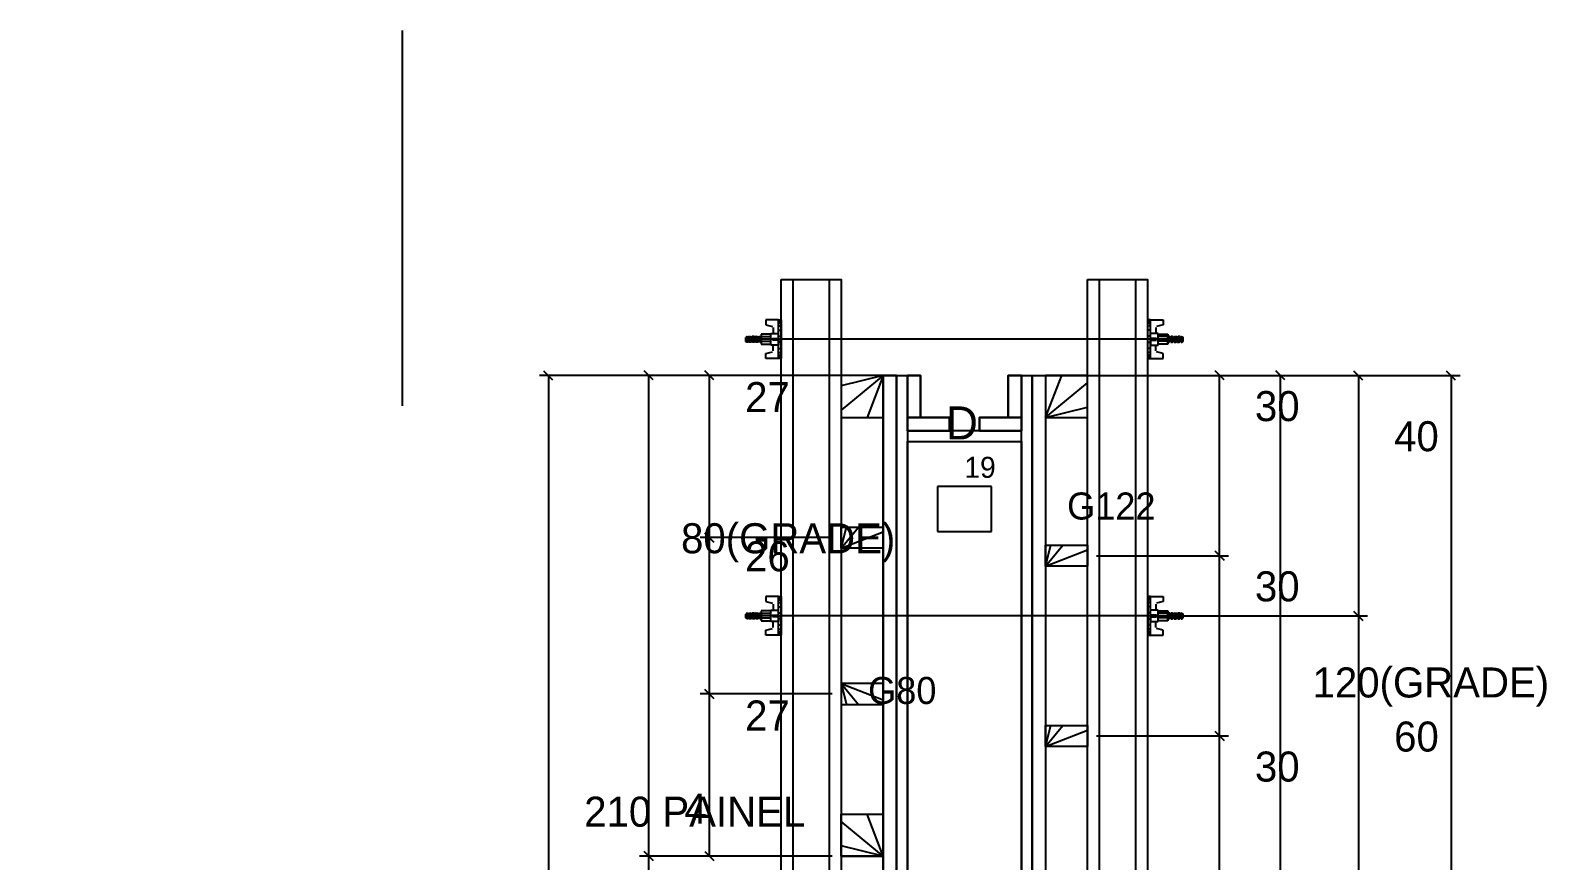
# Model space of a CAD drawing. Header units: metres. Extents: x 3191 to 9000, y 7740 to 9619.
# Drawn here: x 6587 to 7092, y 9342 to 9619 of the extents above; entities that cross this region are included whole.
import ezdxf

# ---------------------------------------------------------------- set-up
doc = ezdxf.new("R2010")
doc.units = ezdxf.units.M

msp = doc.modelspace()

# ---------------------------------------------------------------- linework, layer by layer
at = {"layer": 'CHAPA', "color": 1}
for points in [[(6878.94, 9503.94), (6878.94, 9083.94), (6875.34, 9083.94), (6875.34, 9503.94), (6878.94, 9503.94)], [(6920.54, 9023.94), (6916.94, 9023.94), (6916.94, 9503.94), (6920.54, 9503.94), (6920.54, 9023.94)], [(6916.94, 9481.94), (6916.94, 9485.54), (6878.94, 9485.54), (6878.94, 9481.94), (6916.94, 9481.94)]]:
    msp.add_lwpolyline(points, dxfattribs=at)
at = {"layer": 'CONCRETO', "color": 2}
msp.add_lwpolyline([(6586.94, 9045.94), (6586.94, 9083.94), (6878.94, 9083.94), (6878.94, 9481.94), (6916.94, 9481.94), (6916.94, 9045.94), (6586.94, 9045.94)], dxfattribs=at)
at = {"layer": 'COTA', "color": 241}
for p, q in [((6867.94, 9503.94), (6756.45, 9503.94)), ((6759.45, 9503.94), (6759.45, 9083.94)), ((6853.94, 9503.96), (6789.81, 9503.96)), ((6792.81, 9343.96), (6792.81, 9503.96)), ((6853.94, 9503.96), (6810, 9503.96)), ((6813, 9503.96), (6813, 9449.96)), ((6919.94, 9503.94), (7062.96, 9503.94)), ((6941.92, 9503.95), (7006.07, 9503.95)), ((6941.94, 9503.95), (6985.88, 9503.95)), ((6941.94, 9503.94), (7032.12, 9503.94)), ((6982.88, 9443.96), (6982.88, 9503.95)), ((7003.07, 9503.95), (7003.07, 9263.96)), ((7029.12, 9503.94), (7029.12, 9423.93)), ((7059.96, 9503.94), (7059.96, 9023.94)), ((6853.94, 9449.96), (6810, 9449.96)), ((6853.94, 9449.96), (6810, 9449.96)), ((6813, 9449.96), (6813, 9397.96)), ((6941.94, 9443.96), (6985.88, 9443.96)), ((6941.94, 9443.96), (6985.88, 9443.96)), ((6982.88, 9383.96), (6982.88, 9443.96)), ((6961.94, 9423.93), (7032.12, 9423.93)), ((6961.94, 9423.93), (7032.12, 9423.93)), ((7029.12, 9423.93), (7029.12, 9303.96)), ((6853.94, 9397.96), (6810, 9397.96)), ((6853.94, 9397.96), (6810, 9397.96)), ((6813, 9397.96), (6813, 9343.96)), ((6941.94, 9383.96), (6985.88, 9383.96)), ((6941.94, 9383.96), (6985.88, 9383.96)), ((6982.88, 9323.96), (6982.88, 9383.96)), ((6853.93, 9343.96), (6789.81, 9343.96)), ((6853.94, 9343.96), (6789.81, 9343.96)), ((6792.81, 9335.95), (6792.81, 9343.96)), ((6853.94, 9343.96), (6810, 9343.96))]:
    msp.add_line(p, q, dxfattribs=at)
at = {"layer": 'COTA'}
for p, q in [((6760.95, 9502.44), (6757.95, 9505.44)), ((6794.31, 9502.46), (6791.31, 9505.46)), ((6814.5, 9502.46), (6811.5, 9505.46)), ((6984.38, 9502.45), (6981.38, 9505.45)), ((7004.57, 9502.45), (7001.57, 9505.45)), ((7030.62, 9502.44), (7027.62, 9505.44)), ((7061.46, 9502.44), (7058.46, 9505.44)), ((6811.5, 9451.46), (6814.5, 9448.46)), ((6814.5, 9448.46), (6811.5, 9451.46)), ((6981.38, 9445.46), (6984.38, 9442.46)), ((6984.38, 9442.46), (6981.38, 9445.46)), ((7027.62, 9425.43), (7030.62, 9422.43)), ((7030.62, 9422.43), (7027.62, 9425.43)), ((6811.5, 9399.46), (6814.5, 9396.46)), ((6814.5, 9396.46), (6811.5, 9399.46)), ((6984.38, 9382.46), (6981.38, 9385.46)), ((6981.38, 9385.46), (6984.38, 9382.46)), ((6794.31, 9342.46), (6791.31, 9345.46)), ((6791.31, 9345.46), (6794.31, 9342.46)), ((6811.5, 9345.46), (6814.5, 9342.46))]:
    msp.add_line(p, q, dxfattribs=at)
at = {"layer": 'COTA', "color": 180}
for p, q in [((6906.94, 9467.02), (6888.94, 9467.02)), ((6888.94, 9467.02), (6888.94, 9452.02)), ((6906.94, 9452.02), (6906.94, 9467.02)), ((6888.94, 9452.02), (6906.94, 9452.02))]:
    msp.add_line(p, q, dxfattribs=at)
at = {"layer": 'Hachura'}
for p, q in [((6831.78, 9522.47), (6831.78, 9520.8)), ((6836.04, 9522.47), (6831.78, 9522.47)), ((6836.02, 9522.33), (6836.94, 9522.33)), ((6836.02, 9522.12), (6836.94, 9522.12)), ((6836.02, 9521.79), (6836.94, 9521.79)), ((6836.04, 9522.47), (6836.94, 9522.47)), ((6836.04, 9509.57), (6836.04, 9522.47)), ((6836.94, 9522.47), (6836.94, 9509.58)), ((6959.86, 9522.33), (6958.93, 9522.33)), ((6959.86, 9522.12), (6958.93, 9522.12)), ((6959.86, 9521.79), (6958.93, 9521.79)), ((6958.94, 9522.47), (6958.94, 9509.58)), ((6959.84, 9522.47), (6958.94, 9522.47)), ((6959.84, 9509.57), (6959.84, 9522.47)), ((6959.84, 9522.47), (6964.1, 9522.47)), ((6964.1, 9522.47), (6964.1, 9520.79)), ((6825.46, 9516.92), (6825.14, 9516.6)), ((6825.14, 9515.31), (6825.14, 9516.6)), ((6825.46, 9516.41), (6825.8, 9517.08)), ((6826.02, 9517.03), (6825.46, 9515.89)), ((6825.46, 9516.67), (6825.59, 9516.93)), ((6826.1, 9516.93), (6825.46, 9515.64)), ((6825.46, 9516.92), (6825.46, 9514.99)), ((6825.78, 9514.99), (6826.75, 9516.93)), ((6825.78, 9514.99), (6826.75, 9516.93)), ((6825.87, 9514.92), (6826.96, 9517.08)), ((6826.1, 9516.93), (6826.75, 9516.93)), ((6827.19, 9517.03), (6826.12, 9514.89)), ((6827.26, 9516.93), (6826.3, 9514.99)), ((6826.94, 9514.99), (6827.91, 9516.93)), ((6827.04, 9514.92), (6828.12, 9517.08)), ((6827.91, 9516.93), (6827.26, 9516.93)), ((6828.35, 9517.03), (6827.28, 9514.89)), ((6828.43, 9516.93), (6827.46, 9514.99)), ((6828.1, 9514.99), (6829.07, 9516.93)), ((6828.2, 9514.92), (6829.28, 9517.08)), ((6828.64, 9516.93), (6828.43, 9516.93)), ((6829.51, 9517.03), (6828.44, 9514.89)), ((6829.59, 9516.93), (6828.62, 9514.99)), ((6828.64, 9516.93), (6829.07, 9516.93)), ((6829.26, 9514.99), (6830.23, 9516.93)), ((6829.59, 9516.93), (6830.23, 9516.93)), ((6830.23, 9517.7), (6830.23, 9514.35)), ((6833.46, 9517.7), (6830.23, 9517.7)), ((6830.23, 9516.93), (6833.46, 9516.93)), ((6830.3, 9517.7), (6830.3, 9514.35)), ((6831.78, 9520.8), (6833.99, 9520.21)), ((6833.46, 9517.96), (6833.46, 9517.7)), ((6833.46, 9517.96), (6836.04, 9517.96)), ((6833.46, 9514.09), (6833.46, 9517.96)), ((6833.46, 9517.96), (6833.46, 9517.7)), ((6834.23, 9519.9), (6834.23, 9517.95)), ((6836.02, 9521.32), (6836.94, 9521.32)), ((6836.02, 9520.48), (6836.94, 9520.48)), ((6836.02, 9519.05), (6836.94, 9519.05)), ((6836.16, 9517), (6836.6, 9517)), ((6836.94, 9521.52), (6836.94, 9513.7)), ((6959.86, 9521.32), (6958.93, 9521.32)), ((6959.86, 9520.48), (6958.93, 9520.48)), ((6958.94, 9521.52), (6958.94, 9513.7)), ((6959.86, 9519.05), (6958.94, 9519.05)), ((6959.72, 9517), (6959.28, 9517)), ((6962.42, 9517.96), (6959.84, 9517.96)), ((6961.65, 9519.9), (6961.65, 9517.95)), ((6964.1, 9520.79), (6961.89, 9520.21)), ((6962.42, 9517.96), (6962.42, 9517.7)), ((6962.42, 9514.09), (6962.42, 9517.96)), ((6962.42, 9517.96), (6962.42, 9517.7)), ((6962.42, 9517.7), (6965.65, 9517.7)), ((6965.65, 9516.93), (6962.42, 9516.93)), ((6965.58, 9517.7), (6965.58, 9514.35)), ((6965.65, 9517.7), (6965.65, 9514.35)), ((6966.29, 9516.93), (6965.65, 9516.93)), ((6966.61, 9514.99), (6965.65, 9516.93)), ((6966.29, 9516.93), (6967.26, 9514.99)), ((6966.37, 9517.02), (6967.44, 9514.88)), ((6967.68, 9514.92), (6966.6, 9517.08)), ((6967.24, 9516.93), (6966.81, 9516.93)), ((6967.77, 9514.99), (6966.81, 9516.93)), ((6967.24, 9516.93), (6967.45, 9516.93)), ((6967.45, 9516.93), (6968.42, 9514.99)), ((6967.53, 9517.02), (6968.6, 9514.88)), ((6968.84, 9514.92), (6967.76, 9517.08)), ((6967.97, 9516.93), (6968.61, 9516.93)), ((6968.93, 9514.99), (6967.97, 9516.93)), ((6968.61, 9516.93), (6969.58, 9514.99)), ((6968.69, 9517.02), (6969.76, 9514.88)), ((6970, 9514.92), (6968.92, 9517.08)), ((6970.1, 9514.99), (6969.13, 9516.93)), ((6970.1, 9514.99), (6969.13, 9516.93)), ((6969.77, 9516.93), (6969.13, 9516.93)), ((6969.77, 9516.93), (6970.42, 9515.64)), ((6969.85, 9517.02), (6970.42, 9515.89)), ((6970.42, 9516.41), (6970.08, 9517.08)), ((6970.42, 9516.67), (6970.29, 9516.93)), ((6970.42, 9516.92), (6970.74, 9516.6)), ((6970.42, 9516.92), (6970.42, 9514.99)), ((6970.74, 9515.31), (6970.74, 9516.6)), ((6825.46, 9514.99), (6825.14, 9515.31)), ((6825.78, 9514.99), (6825.46, 9514.99)), ((6826.94, 9514.99), (6826.3, 9514.99)), ((6828.1, 9514.99), (6827.46, 9514.99)), ((6827.67, 9514.99), (6827.46, 9514.99)), ((6829.26, 9514.99), (6828.62, 9514.99)), ((6830.23, 9516.15), (6829.6, 9514.89)), ((6830.23, 9515.89), (6829.78, 9514.99)), ((6830.23, 9514.99), (6829.78, 9514.99)), ((6830.23, 9515.38), (6833.46, 9515.38)), ((6830.23, 9514.35), (6833.46, 9514.35)), ((6831.78, 9511.25), (6833.99, 9511.83)), ((6836.04, 9514.09), (6833.46, 9514.09)), ((6834.04, 9516.23), (6836.04, 9516.23)), ((6836.04, 9515.71), (6834.04, 9515.71)), ((6834.23, 9512.14), (6834.23, 9514.09)), ((6836.02, 9512.98), (6836.94, 9512.98)), ((6836.02, 9511.57), (6836.94, 9511.57)), ((6836.04, 9516.02), (6836.04, 9514.09)), ((6836.04, 9516.02), (6836.94, 9516.02)), ((6836.04, 9514.73), (6836.04, 9515.38)), ((6836.04, 9509.57), (6836.04, 9514.73)), ((6836.36, 9515.06), (6836.14, 9515.06)), ((6836.79, 9515.06), (6836.36, 9515.06)), ((6959.86, 9512.98), (6958.93, 9512.98)), ((6959.86, 9511.57), (6958.93, 9511.57)), ((6959.84, 9516.02), (6958.94, 9516.02)), ((6959.09, 9515.06), (6959.52, 9515.06)), ((6959.52, 9515.06), (6959.73, 9515.06)), ((6961.84, 9516.23), (6959.84, 9516.23)), ((6959.84, 9516.02), (6959.84, 9514.09)), ((6959.84, 9515.71), (6961.84, 9515.71)), ((6959.84, 9514.73), (6959.84, 9515.38)), ((6959.84, 9509.57), (6959.84, 9514.73)), ((6959.84, 9514.09), (6962.42, 9514.09)), ((6961.65, 9512.14), (6961.65, 9514.09)), ((6964.1, 9511.25), (6961.89, 9511.83)), ((6965.65, 9515.38), (6962.42, 9515.38)), ((6965.65, 9514.35), (6962.42, 9514.35)), ((6965.65, 9516.15), (6966.28, 9514.88)), ((6965.65, 9515.89), (6966.1, 9514.99)), ((6965.65, 9514.99), (6966.1, 9514.99)), ((6966.61, 9514.99), (6967.26, 9514.99)), ((6967.77, 9514.99), (6968.42, 9514.99)), ((6968.21, 9514.99), (6968.42, 9514.99)), ((6968.93, 9514.99), (6969.58, 9514.99)), ((6970.1, 9514.99), (6970.42, 9514.99)), ((6970.42, 9514.99), (6970.74, 9515.31)), ((6831.78, 9509.57), (6831.78, 9511.25)), ((6836.94, 9509.58), (6831.8, 9509.58)), ((6836.02, 9510.73), (6836.94, 9510.73)), ((6836.02, 9510.26), (6836.94, 9510.26)), ((6836.02, 9509.93), (6836.94, 9509.93)), ((6836.02, 9509.71), (6836.94, 9509.71)), ((6959.86, 9510.73), (6958.93, 9510.73)), ((6959.86, 9510.26), (6958.93, 9510.26)), ((6959.86, 9509.92), (6958.93, 9509.92)), ((6959.86, 9509.71), (6958.93, 9509.71)), ((6958.94, 9509.58), (6964.08, 9509.58)), ((6964.1, 9509.57), (6964.1, 9511.25)), ((6831.79, 9430.39), (6831.79, 9428.71)), ((6836.04, 9430.39), (6831.79, 9430.39)), ((6831.79, 9428.71), (6834, 9428.13)), ((6833.46, 9422), (6833.46, 9425.87)), ((6833.46, 9425.87), (6833.46, 9425.61)), ((6833.46, 9425.87), (6836.04, 9425.87)), ((6833.46, 9425.87), (6833.46, 9425.61)), ((6834.24, 9427.82), (6834.24, 9425.87)), ((6836.03, 9430.25), (6836.95, 9430.25)), ((6836.03, 9430.04), (6836.95, 9430.04)), ((6836.03, 9429.7), (6836.95, 9429.7)), ((6836.03, 9429.24), (6836.95, 9429.24)), ((6836.03, 9428.4), (6836.95, 9428.4)), ((6836.03, 9426.96), (6836.95, 9426.96)), ((6836.04, 9417.49), (6836.04, 9430.39)), ((6836.04, 9430.39), (6836.95, 9430.39)), ((6836.95, 9430.39), (6836.95, 9417.49)), ((6836.95, 9429.43), (6836.95, 9421.62)), ((6959.87, 9430.25), (6958.94, 9430.25)), ((6959.87, 9430.04), (6958.94, 9430.04)), ((6959.87, 9429.7), (6958.94, 9429.7)), ((6959.87, 9429.24), (6958.94, 9429.24)), ((6959.87, 9428.39), (6958.94, 9428.39)), ((6959.85, 9430.39), (6958.95, 9430.39)), ((6958.95, 9430.39), (6958.95, 9417.49)), ((6958.95, 9429.43), (6958.95, 9421.62)), ((6959.87, 9426.96), (6958.95, 9426.96)), ((6959.85, 9417.49), (6959.85, 9430.39)), ((6959.85, 9430.39), (6964.11, 9430.39)), ((6962.43, 9425.87), (6959.85, 9425.87)), ((6961.66, 9427.82), (6961.66, 9425.87)), ((6964.11, 9428.71), (6961.9, 9428.13)), ((6962.43, 9422), (6962.43, 9425.87)), ((6962.43, 9425.87), (6962.43, 9425.61)), ((6962.43, 9425.87), (6962.43, 9425.61)), ((6964.11, 9430.39), (6964.11, 9428.71)), ((6825.47, 9424.84), (6825.15, 9424.52)), ((6825.15, 9423.23), (6825.15, 9424.52)), ((6825.47, 9422.9), (6825.15, 9423.23)), ((6825.47, 9424.32), (6825.8, 9425)), ((6826.03, 9424.94), (6825.47, 9423.81)), ((6826.11, 9424.84), (6825.47, 9423.55)), ((6825.47, 9424.58), (6825.6, 9424.84)), ((6825.47, 9424.84), (6825.47, 9422.9)), ((6825.79, 9422.91), (6825.47, 9422.91)), ((6825.79, 9422.91), (6826.76, 9424.84)), ((6825.79, 9422.91), (6826.76, 9424.84)), ((6825.88, 9422.83), (6826.97, 9425)), ((6826.11, 9424.84), (6826.76, 9424.84)), ((6827.19, 9424.94), (6826.12, 9422.8)), ((6827.27, 9424.84), (6826.31, 9422.91)), ((6826.95, 9422.91), (6826.31, 9422.91)), ((6826.95, 9422.91), (6827.92, 9424.84)), ((6827.04, 9422.83), (6828.13, 9425)), ((6827.92, 9424.84), (6827.27, 9424.84)), ((6828.36, 9424.94), (6827.28, 9422.8)), ((6828.43, 9424.84), (6827.47, 9422.91)), ((6828.11, 9422.91), (6827.47, 9422.91)), ((6827.68, 9422.91), (6827.47, 9422.91)), ((6828.11, 9422.91), (6829.08, 9424.84)), ((6828.2, 9422.83), (6829.29, 9425)), ((6828.65, 9424.84), (6828.43, 9424.84)), ((6829.52, 9424.94), (6828.45, 9422.8)), ((6829.6, 9424.84), (6828.63, 9422.91)), ((6829.27, 9422.91), (6828.63, 9422.91)), ((6828.65, 9424.84), (6829.08, 9424.84)), ((6829.27, 9422.91), (6830.24, 9424.84)), ((6829.6, 9424.84), (6830.24, 9424.84)), ((6830.24, 9424.07), (6829.61, 9422.8)), ((6830.24, 9423.81), (6829.79, 9422.91)), ((6830.24, 9422.91), (6829.79, 9422.91)), ((6833.46, 9425.61), (6830.24, 9425.61)), ((6830.24, 9425.61), (6830.24, 9422.26)), ((6830.24, 9424.84), (6833.46, 9424.84)), ((6830.24, 9423.29), (6833.46, 9423.29)), ((6830.24, 9422.26), (6833.46, 9422.26)), ((6830.31, 9425.61), (6830.31, 9422.26)), ((6836.04, 9422), (6833.46, 9422)), ((6834.05, 9424.14), (6836.04, 9424.14)), ((6836.04, 9423.62), (6834.05, 9423.62)), ((6834.24, 9420.06), (6834.24, 9422)), ((6836.03, 9420.9), (6836.95, 9420.9)), ((6836.04, 9423.94), (6836.04, 9422)), ((6836.04, 9423.93), (6836.95, 9423.93)), ((6836.04, 9422.65), (6836.04, 9423.29)), ((6836.04, 9417.49), (6836.04, 9422.65)), ((6836.36, 9422.98), (6836.15, 9422.98)), ((6836.17, 9424.91), (6836.6, 9424.91)), ((6836.8, 9422.98), (6836.36, 9422.98)), ((6959.87, 9420.9), (6958.94, 9420.9)), ((6959.85, 9423.93), (6958.95, 9423.93)), ((6959.1, 9422.98), (6959.53, 9422.98)), ((6959.72, 9424.91), (6959.29, 9424.91)), ((6959.53, 9422.98), (6959.74, 9422.98)), ((6961.85, 9424.14), (6959.85, 9424.14)), ((6959.85, 9423.94), (6959.85, 9422)), ((6959.85, 9423.62), (6961.85, 9423.62)), ((6959.85, 9422.65), (6959.85, 9423.29)), ((6959.85, 9417.49), (6959.85, 9422.65)), ((6959.85, 9422), (6962.43, 9422)), ((6961.66, 9420.06), (6961.66, 9422)), ((6962.43, 9425.61), (6965.65, 9425.61)), ((6965.65, 9424.84), (6962.43, 9424.84)), ((6965.65, 9423.29), (6962.43, 9423.29)), ((6965.65, 9422.26), (6962.43, 9422.26)), ((6965.59, 9425.61), (6965.59, 9422.26)), ((6965.65, 9425.61), (6965.65, 9422.26)), ((6966.62, 9422.9), (6965.65, 9424.84)), ((6966.3, 9424.84), (6965.65, 9424.84)), ((6965.65, 9424.07), (6966.29, 9422.8)), ((6965.65, 9423.81), (6966.11, 9422.9)), ((6965.65, 9422.9), (6966.11, 9422.9)), ((6966.3, 9424.84), (6967.27, 9422.9)), ((6966.38, 9424.94), (6967.45, 9422.8)), ((6967.69, 9422.83), (6966.61, 9425)), ((6966.62, 9422.9), (6967.27, 9422.9)), ((6967.78, 9422.9), (6966.82, 9424.84)), ((6967.25, 9424.84), (6966.82, 9424.84)), ((6967.25, 9424.84), (6967.46, 9424.84)), ((6967.46, 9424.84), (6968.43, 9422.9)), ((6967.54, 9424.94), (6968.61, 9422.8)), ((6968.85, 9422.83), (6967.77, 9425)), ((6967.78, 9422.9), (6968.43, 9422.9)), ((6968.94, 9422.9), (6967.98, 9424.84)), ((6967.98, 9424.84), (6968.62, 9424.84)), ((6968.22, 9422.9), (6968.43, 9422.9)), ((6968.62, 9424.84), (6969.59, 9422.9)), ((6968.7, 9424.94), (6969.77, 9422.8)), ((6970.01, 9422.83), (6968.93, 9425)), ((6968.94, 9422.9), (6969.59, 9422.9)), ((6970.1, 9422.9), (6969.14, 9424.84)), ((6969.78, 9424.84), (6969.14, 9424.84)), ((6970.1, 9422.9), (6969.14, 9424.84)), ((6969.78, 9424.84), (6970.43, 9423.55)), ((6969.86, 9424.94), (6970.43, 9423.81)), ((6970.43, 9424.32), (6970.09, 9425)), ((6970.1, 9422.9), (6970.43, 9422.9)), ((6970.43, 9424.58), (6970.3, 9424.84)), ((6970.43, 9424.84), (6970.43, 9422.9)), ((6970.43, 9424.84), (6970.75, 9424.52)), ((6970.43, 9422.9), (6970.75, 9423.23)), ((6970.75, 9423.23), (6970.75, 9424.52)), ((6831.79, 9419.16), (6834, 9419.75)), ((6831.79, 9417.49), (6831.79, 9419.16)), ((6836.95, 9417.49), (6831.81, 9417.49)), ((6836.03, 9419.48), (6836.95, 9419.48)), ((6836.03, 9418.64), (6836.95, 9418.64)), ((6836.03, 9418.18), (6836.95, 9418.18)), ((6836.03, 9417.84), (6836.95, 9417.84)), ((6836.03, 9417.63), (6836.95, 9417.63)), ((6959.87, 9419.48), (6958.94, 9419.48)), ((6959.87, 9418.64), (6958.94, 9418.64)), ((6959.87, 9418.18), (6958.94, 9418.18)), ((6959.87, 9417.84), (6958.94, 9417.84)), ((6959.87, 9417.63), (6958.94, 9417.63)), ((6958.95, 9417.49), (6964.08, 9417.49)), ((6964.11, 9419.16), (6961.9, 9419.75)), ((6964.11, 9417.49), (6964.11, 9419.16))]:
    msp.add_line(p, q, dxfattribs=at)
at = {"layer": 'Hachura', "color": 251}
for p, q in [((6969.74, 9516.02), (6829.94, 9516.02)), ((6969.75, 9423.93), (6829.95, 9423.92))]:
    msp.add_line(p, q, dxfattribs=at)
for points in [[(6870.94, 9503.94), (6875.34, 9503.94), (6875.34, 9083.94), (6870.94, 9083.94), (6870.94, 9503.94)], [(6875.34, 9503.94), (6878.94, 9503.94), (6878.94, 9083.94), (6875.34, 9083.94), (6875.34, 9503.94)], [(6883.34, 9489.94), (6878.94, 9489.94), (6878.94, 9503.94), (6883.34, 9503.94), (6883.34, 9489.94)], [(6916.94, 9489.94), (6912.54, 9489.94), (6912.54, 9503.94), (6916.94, 9503.94), (6916.94, 9489.94)], [(6920.54, 9023.94), (6916.94, 9023.94), (6916.94, 9503.94), (6920.54, 9503.94), (6920.54, 9023.94)], [(6920.54, 9503.94), (6924.94, 9503.94), (6924.94, 9023.94), (6920.54, 9023.94), (6920.54, 9503.94)], [(6892.94, 9489.94), (6892.94, 9485.54), (6878.94, 9485.54), (6878.94, 9489.94), (6892.94, 9489.94)], [(6916.94, 9489.94), (6916.94, 9485.54), (6902.94, 9485.54), (6902.94, 9489.94), (6916.94, 9489.94)], [(6916.94, 9481.94), (6916.94, 9485.54), (6878.94, 9485.54), (6878.94, 9481.94), (6916.94, 9481.94)]]:
    msp.add_lwpolyline(points, dxfattribs=at)
at = {"layer": 'Madeira', "color": 126}
for p, q in [((6924.95, 9489.94), (6930.37, 9503.94)), ((6924.95, 9489.94), (6938.94, 9501.47)), ((6924.95, 9489.94), (6938.95, 9493.44)), ((6924.94, 9440.44), (6926.68, 9447.45)), ((6924.94, 9440.44), (6930.69, 9447.45)), ((6924.94, 9440.44), (6938.94, 9445.89)), ((6924.94, 9380.44), (6926.68, 9387.45)), ((6924.94, 9380.44), (6930.69, 9387.45)), ((6924.94, 9380.44), (6938.94, 9385.89))]:
    msp.add_line(p, q, dxfattribs=at)
for points in [[(6870.94, 9503.94), (6856.94, 9503.94), (6856.94, 9343.94), (6870.94, 9343.94), (6870.94, 9503.94)], [(6924.94, 9263.94), (6938.94, 9263.96), (6938.94, 9503.95), (6924.94, 9503.94), (6924.94, 9263.94)], [(6924.95, 9489.94), (6938.95, 9489.95), (6938.94, 9503.95), (6924.94, 9503.94), (6924.95, 9489.94)], [(6924.94, 9440.44), (6924.93, 9447.44), (6938.93, 9447.46), (6938.94, 9440.46), (6924.94, 9440.44)], [(6924.94, 9380.44), (6924.93, 9387.44), (6938.93, 9387.46), (6938.94, 9380.46), (6924.94, 9380.44)]]:
    msp.add_lwpolyline(points, dxfattribs=at)
at = {"layer": 'MEIO_PONT', "color": 93}
for p, q in [((6870.94, 9503.94), (6856.94, 9492.42)), ((6870.94, 9503.94), (6856.94, 9500.45)), ((6870.94, 9503.94), (6865.51, 9489.94)), ((6856.94, 9446.44), (6862.7, 9453.44)), ((6856.94, 9446.44), (6858.68, 9453.44)), ((6856.94, 9446.44), (6870.94, 9451.87)), ((6856.94, 9401.44), (6858.68, 9394.44)), ((6856.94, 9401.44), (6862.7, 9394.44)), ((6856.94, 9401.44), (6870.94, 9396.01)), ((6870.94, 9343.94), (6856.94, 9355.45)), ((6870.94, 9343.94), (6865.51, 9357.94)), ((6870.94, 9343.94), (6856.94, 9347.42))]:
    msp.add_line(p, q, dxfattribs=at)
for points in [[(6870.94, 9503.94), (6856.94, 9503.94), (6856.94, 9489.94), (6870.94, 9489.94), (6870.94, 9503.94)], [(6856.94, 9446.44), (6856.94, 9453.44), (6870.94, 9453.44), (6870.94, 9446.44), (6856.94, 9446.44)], [(6856.94, 9401.44), (6856.94, 9394.44), (6870.94, 9394.44), (6870.94, 9401.44), (6856.94, 9401.44)], [(6870.94, 9343.94), (6856.94, 9343.94), (6856.94, 9357.94), (6870.94, 9357.94), (6870.94, 9343.94)]]:
    msp.add_lwpolyline(points, dxfattribs=at)
at = {"layer": 'Perfil Metálico', "color": 224}
for points in [[(6836.94, 9535.87), (6856.94, 9535.87), (6856.94, 9091.94), (6836.94, 9091.94), (6836.94, 9535.87)], [(6852.94, 9091.94), (6840.94, 9091.94), (6840.94, 9535.87), (6852.94, 9535.87), (6852.94, 9091.94)], [(6938.94, 9535.87), (6958.94, 9535.87), (6958.94, 8985.62), (6938.94, 8985.62), (6938.94, 9535.87)], [(6954.94, 8985.62), (6942.94, 8985.62), (6942.94, 9535.87), (6954.94, 9535.87), (6954.94, 8985.62)]]:
    msp.add_lwpolyline(points, dxfattribs=at)
at = {"layer": 'SARRAFO', "color": 251}
for points in [[(6870.94, 9083.94), (6870.94, 9503.94), (6875.34, 9503.94), (6875.34, 9083.94), (6870.94, 9083.94)], [(6870.94, 9083.94), (6875.34, 9083.94), (6875.34, 9503.94), (6870.94, 9503.94), (6870.94, 9083.94)], [(6878.94, 9503.94), (6878.94, 9489.94), (6883.34, 9489.94), (6883.34, 9503.94), (6878.94, 9503.94)], [(6912.54, 9503.94), (6912.54, 9489.94), (6916.94, 9489.94), (6916.94, 9503.94), (6912.54, 9503.94)], [(6920.54, 9023.94), (6920.54, 9503.94), (6924.94, 9503.94), (6924.94, 9023.94), (6920.54, 9023.94)], [(6920.54, 9023.94), (6920.54, 9503.94), (6924.94, 9503.94), (6924.94, 9023.94), (6920.54, 9023.94)], [(6878.94, 9485.54), (6892.94, 9485.54), (6892.94, 9489.94), (6878.94, 9489.94), (6878.94, 9485.54)], [(6902.94, 9485.54), (6916.94, 9485.54), (6916.94, 9489.94), (6902.94, 9489.94), (6902.94, 9485.54)]]:
    msp.add_lwpolyline(points, dxfattribs=at)
at = {"layer": 'Texto Seção', "color": 252}
msp.add_line((6710.89, 9493.85), (6710.89, 9618.85), dxfattribs=at)

# ---------------------------------------------------------------- texts
at = {"layer": 'COTA', "color": 241}
for s, p in [('27', (6824.93, 9491.76)), ('30', (6994.66, 9488.76)), ('40', (7041.01, 9478.73)), ('80(GRADE)', (6803.59, 9444.76)), ('26', (6824.9, 9438.76)), ('30', (6994.66, 9428.76)), ('120(GRADE)', (7013.85, 9396.76)), ('27', (6824.93, 9385.76)), ('60', (7041.01, 9378.75)), ('30', (6994.66, 9368.76)), ('210 PAINEL', (6771.35, 9353.74)), ('4', (6804.73, 9354.75))]:
    msp.add_text(s, height=10, dxfattribs=at).set_placement(p)
at = {"layer": 'COTA', "color": 1}
msp.add_text('19', height=7, dxfattribs=at).set_placement((6897.94, 9469.88))
at = {"layer": 'TEXTO_GERAL', "color": 7}
msp.add_text('D', height=11, dxfattribs=at).set_placement((6891.81, 9482.65))
at = {"layer": 'TEXTO_GERAL'}
for s, p in [('G122', (6932.12, 9456)), ('G80', (6865.87, 9394.59))]:
    msp.add_text(s, height=9, dxfattribs=at).set_placement(p)

doc.saveas('drawing.dxf')
